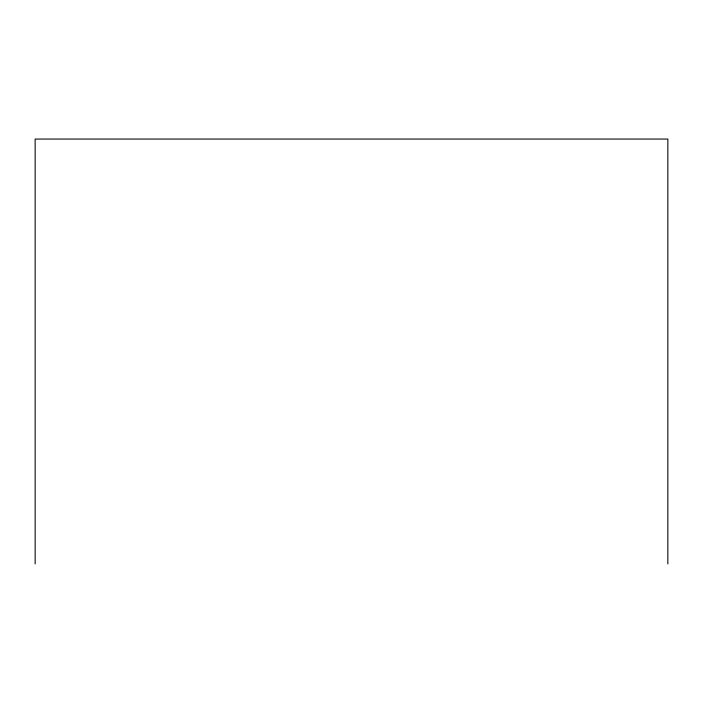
<?xml version="1.0" encoding="UTF-8"?>
<svg xmlns="http://www.w3.org/2000/svg" width="703" height="703" viewBox="0 0 703 703"><rect width="100%" height="100%" fill="white"/><g stroke="black" fill="none" stroke-linecap="round" stroke-linejoin="round"><path stroke-width="1.05" d="M667.85 563.947L667.85 139.053L35.15 139.053L35.15 563.947"/></g></svg>
